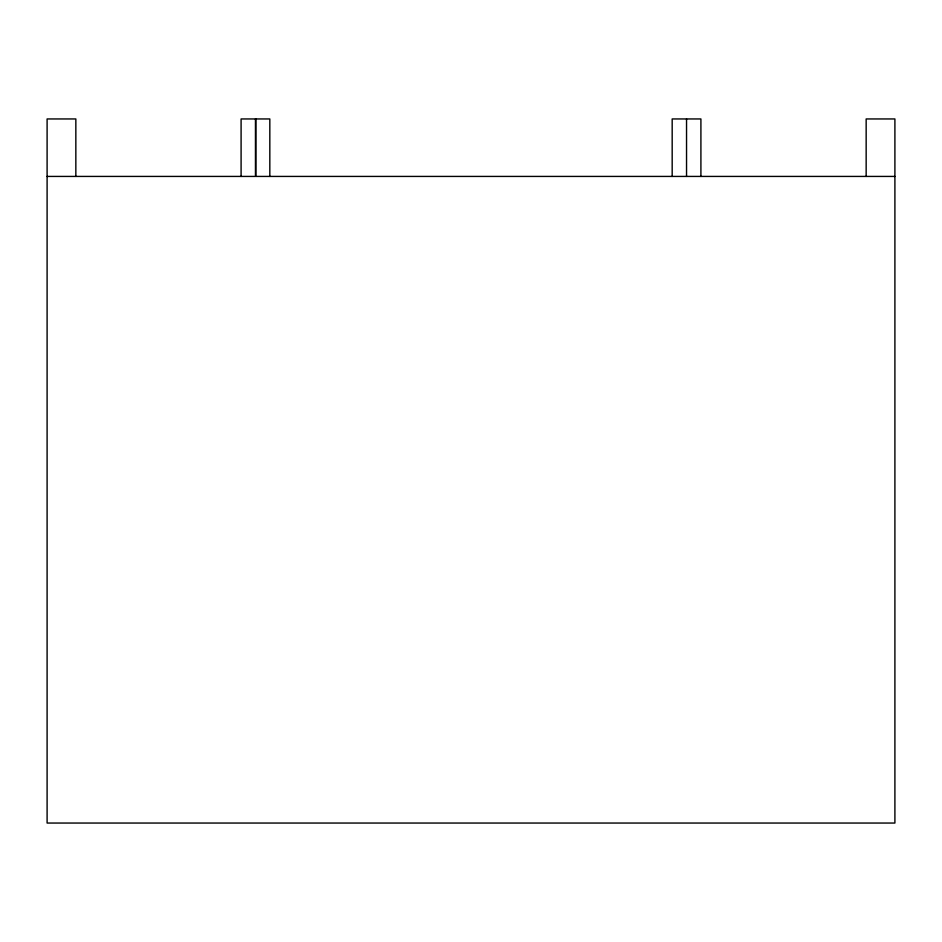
<?xml version="1.0" encoding="UTF-8"?>
<svg xmlns="http://www.w3.org/2000/svg" width="942" height="942" viewBox="0 0 942 942"><rect width="100%" height="100%" fill="white"/><g stroke="black" fill="none" stroke-linecap="round" stroke-linejoin="round"><path stroke-width="1.41" d="M47.1 176.425L255.459 176.425L255.459 118.951M894.9 176.425L255.883 176.425L255.883 118.951M866.157 176.425L866.157 118.951L894.9 118.951L894.9 823.049L47.1 823.049L47.1 118.951L75.843 118.951L75.843 176.425M700.907 176.425L700.907 118.951L672.176 118.951L672.176 176.425M686.541 118.951L686.541 176.425M269.824 176.425L269.824 118.951L241.093 118.951L241.093 176.425"/></g></svg>
